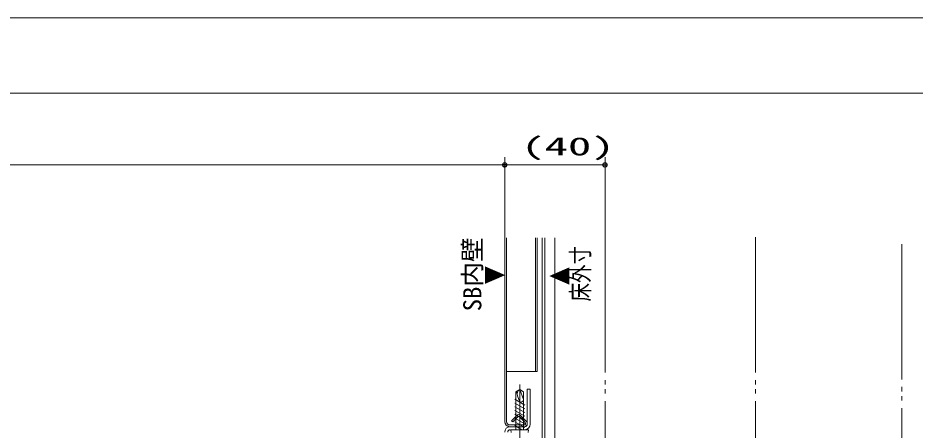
# Model space of a CAD drawing. Units: millimetres on the paper. Extents: x -305 to 305, y -152 to 152.
# Drawn here: x -18 to 101.2, y 93.7 to 148.5 of the extents above; entities that cross this region are included whole.
import ezdxf
from ezdxf.enums import TextEntityAlignment as Align

# ---------------------------------------------------------------- set-up
doc = ezdxf.new("R2010")
doc.units = ezdxf.units.MM
doc.linetypes.add('LONG_CHAIN', pattern=[21, 18, -1, 1, -1])
doc.linetypes.add('LONG_DOUBLE_CHAIN', pattern=[21.8, 18, -1, 0.6, -0.6, 0.6, -1])
for name, color, linetype, lineweight in [('0-1_TV', 7, 'Continuous', 9), ('0-2_0', 7, 'Continuous', 9), ('0-7_図面枠', 3, 'Continuous', 9), ('0-8_DEFPOINTS', 7, 'Continuous', 9)]:
    doc.layers.add(name, color=color, linetype=linetype, lineweight=lineweight)
doc.styles.add('ＭＳ ゴシック', font='')
doc.styles.get('ＭＳ ゴシック').set_extended_font_data('MS Gothic')

# ---------------------------------------------------------------- blocks, each defined once
blk = doc.blocks.new('_DOTSMALL')
at = {"layer": '0-2_0'}
for p, q in [((0.0746, 0.1), (-0.0746, 0.1)), ((0.1223, -0.0248), (-0.1223, -0.0248))]:
    blk.add_line(p, q, dxfattribs=at)
for points in [[(0.125, 0), (0.124, 0.0157), (0.1211, 0.0311), (0.1162, 0.046), (0.1095, 0.0602), (0.1011, 0.0735), (0.0911, 0.0856), (0.0797, 0.0963), (0.067, 0.1055), (0.0532, 0.1131), (0.0386, 0.1189), (0.0234, 0.1228), (0.0078, 0.1248), (-0.0078, 0.1248), (-0.0234, 0.1228), (-0.0386, 0.1189), (-0.0532, 0.1131), (-0.067, 0.1055), (-0.0797, 0.0963), (-0.0911, 0.0856), (-0.1011, 0.0735), (-0.1095, 0.0602), (-0.1162, 0.046), (-0.1211, 0.0311), (-0.124, 0.0157), (-0.125, 0), (0, 0)], [(-0.125, 0), (-0.124, -0.0157), (-0.1211, -0.0311), (-0.1162, -0.046), (-0.1095, -0.0602), (-0.1011, -0.0735), (-0.0911, -0.0856), (-0.0797, -0.0963), (-0.067, -0.1055), (-0.0532, -0.1131), (-0.0386, -0.1189), (-0.0234, -0.1228), (-0.0078, -0.1248), (0.0078, -0.1248), (0.0234, -0.1228), (0.0386, -0.1189), (0.0532, -0.1131), (0.067, -0.1055), (0.0797, -0.0963), (0.0911, -0.0856), (0.1011, -0.0735), (0.1095, -0.0602), (0.1162, -0.046), (0.1211, -0.0311), (0.124, -0.0157), (0.125, 0), (0, 0)]]:
    blk.add_lwpolyline(points, close=True, dxfattribs=at)

msp = doc.modelspace()

# ---------------------------------------------------------------- linework, layer by layer
at = {"layer": '0-1_TV'}
for p, q in [((-113.153, 128.955), (46.68, 128.955)), ((46.68, 119.227), (46.68, 129.955)), ((46.68, 128.955), (60.013, 128.955)), ((60.013, 119.227), (60.013, 129.955)), ((46.68, 94.784), (46.68, 119.227)), ((46.913, 94.784), (46.913, 119.227)), ((50.78, 101.451), (50.78, 119.227)), ((51.013, 101.451), (51.013, 119.227)), ((51.647, 119.227), (51.647, 91.981)), ((52.013, 119.227), (52.013, 91.617)), ((53.346, 91.617), (53.346, 119.227)), ((51.013, 101.451), (46.913, 101.451)), ((48.18, 98.762), (48.68, 99.051)), ((48.68, 99.051), (49.18, 98.762)), ((49.18, 97.717), (48.68, 99.051)), ((49.68, 99.117), (49.68, 94.451)), ((48.18, 93.717), (48.18, 98.762)), ((48.371, 98.237), (48.68, 97.384)), ((49.18, 93.717), (49.18, 98.762)), ((49.347, 96.999), (48.014, 97.769)), ((49.347, 96.499), (48.014, 97.269)), ((49.347, 95.999), (48.014, 96.769)), ((48.289, 95.625), (47.582, 94.918)), ((48.454, 95.461), (47.747, 94.753)), ((49.347, 95.499), (48.014, 96.269)), ((49.347, 94.999), (48.014, 95.769)), ((49.393, 94.664), (48.596, 95.461)), ((49.557, 94.829), (48.761, 95.625)), ((49.263, 94.351), (47.346, 94.351)), ((47.747, 94.753), (47.582, 94.918)), ((49.347, 94.499), (48.014, 95.269)), ((49.347, 93.999), (48.014, 94.769)), ((48.969, 93.717), (48.014, 94.269)), ((47.412, 94.117), (49.346, 94.117)), ((49.847, 93.717), (47.514, 93.717)), ((47.514, 93.717), (47.547, 93.344)), ((49.847, 93.717), (49.815, 93.344))]:
    msp.add_line(p, q, dxfattribs=at)
at = {"layer": '0-1_TV', "linetype": 'LONG_DOUBLE_CHAIN'}
for p, q in [((60.013, 119.326), (60.013, 40.284)), ((80.013, 119.326), (80.013, 28.757)), ((99.449, 118.401), (99.449, 39.358)), ((99.449, 118.401), (99.449, 44.458))]:
    msp.add_line(p, q, dxfattribs=at)
at = {"layer": '0-1_TV', "linetype": 'LONG_CHAIN'}
msp.add_line((48.68, 99.719), (48.68, 92.115), dxfattribs=at)
at = {"layer": '0-1_TV'}
msp.add_lwpolyline([(49.68, 99.117), (50.08, 99.117), (50.08, 94.451)], dxfattribs=at)
for centre, radius, start, end in [((48.997, 98.464), 0.667, 120.00065, 199.9431), ((48.68, 99.051), 0.578, 209.99998, 234.10049), ((48.68, 98.051), 0.667, 270, 318.58973), ((48.525, 95.39), 0.333, 45, 135), ((48.525, 95.39), 0.1, 45, 135), ((47.346, 94.784), 0.667, 180, 270), ((47.346, 94.784), 0.433, 180, 270), ((49.263, 94.534), 0.417, 270, 45), ((49.263, 94.534), 0.183, 270, 45), ((49.346, 94.451), 0.733, 270, 0), ((49.346, 94.451), 0.333, 270, 0), ((47.413, 93.384), 0.733, 90, 179.99999), ((47.413, 93.384), 0.333, 90, 179.99999)]:
    msp.add_arc(centre, radius, start, end, dxfattribs=at)
at = {"layer": '0-7_図面枠'}
msp.add_lwpolyline([(-291.017, -138.498), (108.983, -138.498), (108.983, 138.502), (-291.017, 138.502)], close=True, dxfattribs=at)
at = {"layer": '0-8_DEFPOINTS'}
msp.add_line((118.983, 148.502), (-301.017, 148.502), dxfattribs=at)

# ---------------------------------------------------------------- block references
at = {"layer": '0-1_TV', "xscale": 2.32, "yscale": 2.32}
for p in [(46.68, 128.955), (60.013, 128.955)]:
    msp.add_blockref('_DOTSMALL', p, dxfattribs=at)
at = {"layer": '0-1_TV', "xscale": 2.32, "yscale": 2.32, "rotation": 180}
msp.add_blockref('_DOTSMALL', (46.68, 128.955), dxfattribs=at)

# ---------------------------------------------------------------- texts
at = {"layer": '0-1_TV', "style": 'ＭＳ ゴシック', "width": 1.9}
msp.add_text('(40)', height=2.405, dxfattribs=at).set_placement((48.867, 129.492), align=Align.BOTTOM_LEFT)
at = {"layer": '0-1_TV', "style": 'ＭＳ ゴシック'}
msp.add_text('SB内壁', height=2.405, rotation=90, dxfattribs=at).set_placement((44.297, 109.47), align=Align.BOTTOM_LEFT)
at = {"layer": '0-1_TV', "style": 'ＭＳ ゴシック', "width": 0.75}
for s, p in [('床外寸', (58.65, 110.783)), ('▼', (47.255, 113.054)), ('▲', (56.04, 112.934))]:
    msp.add_text(s, height=2.405, rotation=90, dxfattribs=at).set_placement(p, align=Align.BOTTOM_LEFT)

doc.saveas('drawing.dxf')
